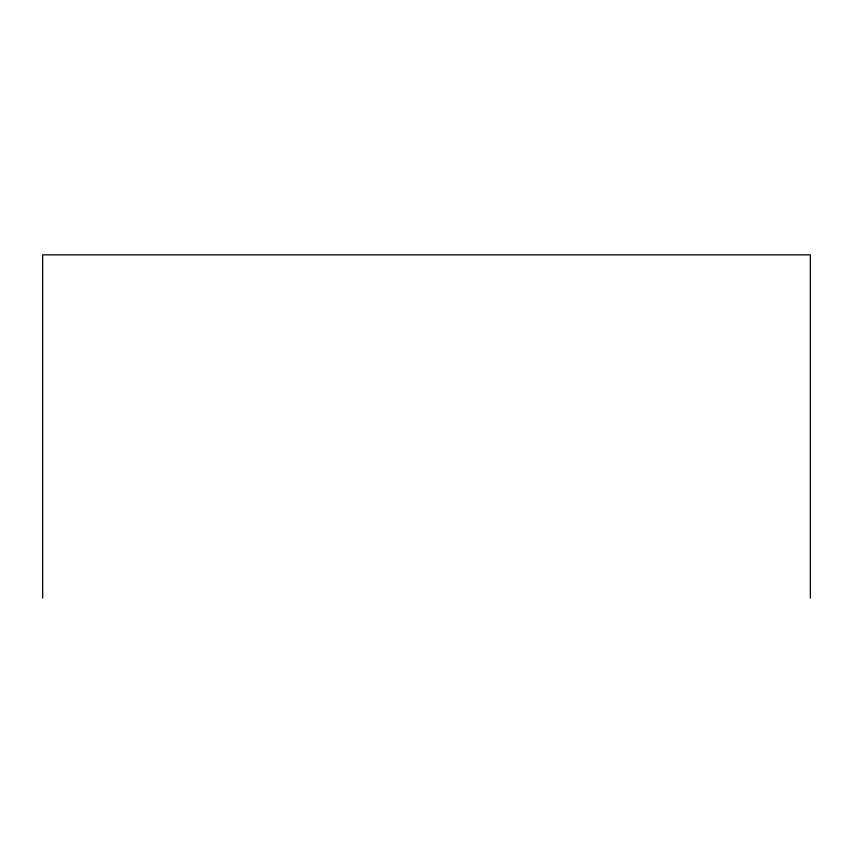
<?xml version="1.0" encoding="UTF-8"?>
<svg xmlns="http://www.w3.org/2000/svg" width="853" height="853" viewBox="0 0 853 853"><rect width="100%" height="100%" fill="white"/><g stroke="black" fill="none" stroke-linecap="round" stroke-linejoin="round"><path stroke-width="1.28" d="M810.35 598.145L810.35 254.855L42.65 254.855L42.65 598.145"/></g></svg>
